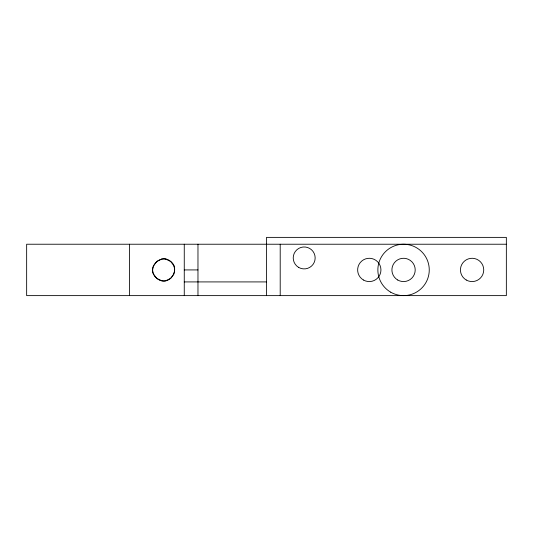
<?xml version="1.0" encoding="UTF-8"?>
<svg xmlns="http://www.w3.org/2000/svg" width="533" height="533" viewBox="0 0 533 533"><rect width="100%" height="100%" fill="white"/><g stroke="black" fill="none" stroke-linecap="round" stroke-linejoin="round"><path stroke-width="0.8" d="M159.727 280.145C170.846 285.215 180.487 268.252 170.46 261.29C161.279 253.228 147.141 266.7 154.757 276.261M153.591 265.694L156.742 261.456L161.546 259.178M173.825 274.155L170.667 278.399L165.87 280.678M506.35 244.227L26.65 244.227L26.65 295.622L506.35 295.622L506.35 237.378L266.5 237.378L266.5 295.622M184.265 269.925L197.97 269.925M184.265 281.917L266.5 281.917M165.87 259.178L170.667 261.456L173.825 265.694M161.546 280.678L156.742 278.399L153.591 274.155M159.48 280.045L157.162 278.726L154.916 276.474M280.205 244.227L280.205 295.622M197.97 244.227L197.97 295.622M184.265 244.227L184.265 295.622M129.446 244.227L129.446 295.622M173.745 265.734A10.287 9.427 -90 0 1 173.745 274.115M165.89 280.738A9.98 9.121 0.4 0 1 161.526 280.731M153.491 274.202A10.287 9.647 -88.1 0 1 153.524 265.661M161.526 259.111A9.98 9.121 0.4 0 1 165.883 259.118M390.709 292.184A25.697 25.697 0 0 0 429.258 269.925A25.697 25.697 0 0 0 390.709 247.672A25.697 25.697 0 0 0 390.709 292.184M397.731 280.018A11.653 11.653 0 0 0 415.207 269.925A11.653 11.653 0 0 0 397.731 259.837A11.653 11.653 0 0 0 397.731 280.018M298.707 267.433A10.966 10.966 0 0 0 315.156 257.932A10.966 10.966 0 0 0 298.707 248.438A10.966 10.966 0 0 0 298.707 267.433M363.466 280.018A11.653 11.653 0 0 0 380.942 269.925A11.653 11.653 0 0 0 363.466 259.837A11.653 11.653 0 0 0 363.466 280.018M466.262 280.018A11.653 11.653 0 0 0 483.737 269.925A11.653 11.653 0 0 0 466.262 259.837A11.653 11.653 0 0 0 466.262 280.018"/></g></svg>
